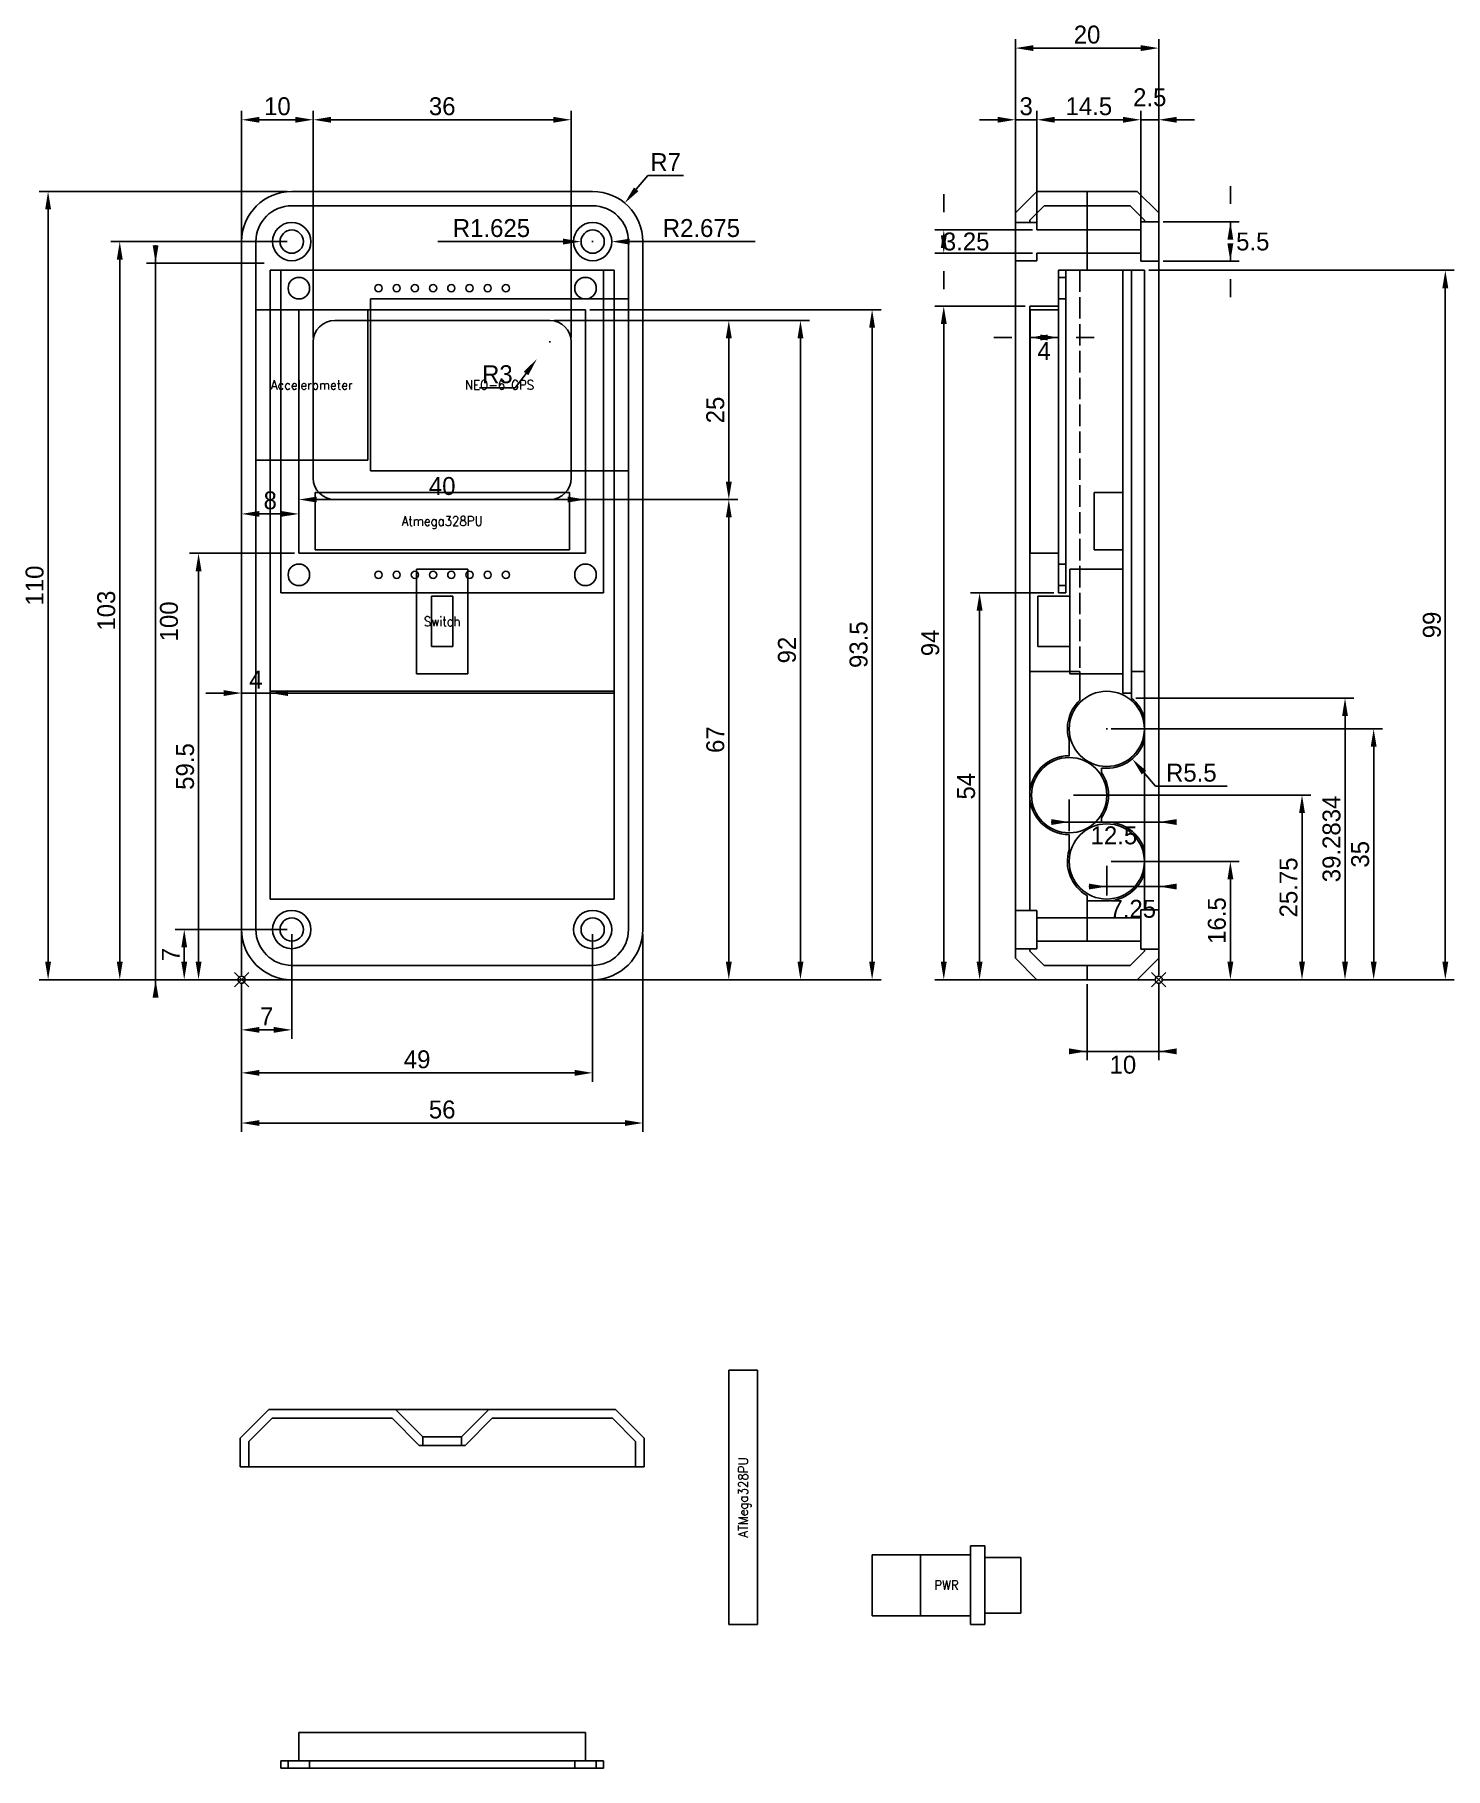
# Model space of a CAD drawing. Header units: millimetres. Extents: x -57 to 140, y -110 to 132.
import ezdxf
from ezdxf.enums import TextEntityAlignment as Align

# ---------------------------------------------------------------- set-up
doc = ezdxf.new("R2010")
doc.units = ezdxf.units.MM
doc.header["$PDMODE"] = 35
doc.linetypes.add('ACAD_ISO02W100', pattern=[15, 12, -3])
doc.layers.get('0').update_dxf_attribs({"color": 136, "lineweight": 25, "true_color": 0x008080})
for name, color, linetype, true_color in [('battery_case ... batteries', 5, 'Continuous', 0x0000ff), ('case_base', 3, 'Continuous', 0x00ff00), ('case_base ... case_base_dims', 96, 'Continuous', 0x008000), ('case_base ... case_base_hidden', 96, 'ACAD_ISO02W100', 0x008000), ('case_top', 3, 'Continuous', 0x00ff00), ('case_top ... case_top_dims', 96, 'Continuous', 0x008000), ('case_top ... case_top_hidden', 96, 'Continuous', 0x008000), ('ICs ... Accelerometer', 1, 'Continuous', 0xff0000), ('ICs ... GPS_card', 1, 'Continuous', 0xff0000), ('ICs ... Processor', 1, 'Continuous', 0xff0000), ('LCD', 4, 'Continuous', 0x00ffff), ('PCB', 30, 'Continuous', 0xff7f00), ('sockets ... Power_socket', 178, 'Continuous', 0x000000), ('Switches', 1, 'Continuous', 0xff0000)]:
    doc.layers.add(name, color=color, linetype=linetype, true_color=true_color)
doc.styles.add('QCADDimTextStyle', font='txt')
doc.styles.add('textstyle11', font='Standard')
doc.styles.add('textstyle12', font='Standard')
doc.styles.add('textstyle13', font='Standard')
doc.styles.add('textstyle14', font='Standard')
doc.styles.add('textstyle15', font='Standard')
doc.styles.add('textstyle19', font='Standard')
doc.dimstyles.new('QCADDimStyle', dxfattribs={"dimtxt": 2.5, "dimasz": 2.5, "dimexe": 1.25, "dimexo": 0.625, "dimtad": 1, "dimtoh": 1, "dimdec": 4, "dimzin": 0, "dimdsep": 46, "dimtxsty": 'QCADDimTextStyle', "dimcen": 0.09, "dimadec": 0, "dimazin": 0, "dimtfac": 1, "dimtdec": 4, "dimtofl": 0, "dimtmove": 0, "dimatfit": 3, "dimfxl": 1, "dimtolj": 1, "dimtzin": 0, "dimarcsym": 0})

# ---------------------------------------------------------------- blocks, each defined once
blk = doc.blocks.new('LCD_end')
at = {"layer": 'LCD'}
for p, q in [((-20, 3.95), (20, 3.95)), ((-20, 3.95), (-20, 0)), ((20, 3.95), (20, 0)), ((-22.5, 0), (22.5, 0)), ((-22.5, 0), (-22.5, -1.05)), ((22.5, 0), (22.5, -1.05)), ((-22.5, -1.05), (22.5, -1.05))]:
    blk.add_line(p, q, dxfattribs=at)
at = {"layer": 'LCD', "linetype": 'ACAD_ISO02W100'}
for p, q in [((-21.5, 0), (-21.5, -1.05)), ((-18.51, 0), (-18.51, -1.05)), ((18.5, 0), (18.5, -1.05)), ((21.49, 0), (21.49, -1.05))]:
    blk.add_line(p, q, dxfattribs=at)
blk = doc.blocks.new('LCD_top')
at = {"layer": 'LCD'}
for p, q in [((45, 45), (0, 45)), ((0, 45), (0, 0)), ((45, 0), (45, 45)), ((42.5, 39.5), (2.5, 39.5)), ((2.5, 39.5), (2.5, 5.5)), ((42.5, 5.5), (42.5, 39.5)), ((37.5, 38), (7.5, 38)), ((4.5, 35), (4.5, 16)), ((40.5, 16), (40.5, 35)), ((7.5, 13), (37.5, 13)), ((2.5, 5.5), (42.5, 5.5)), ((0, 0), (45, 0))]:
    blk.add_line(p, q, dxfattribs=at)
for centre, radius in [((2.5, 42.5), 1.5), ((42.5, 42.5), 1.5), ((13.61, 42.5), 0.5), ((16.15, 42.5), 0.5), ((18.69, 42.5), 0.5), ((21.23, 42.5), 0.5), ((23.77, 42.5), 0.5), ((26.31, 42.5), 0.5), ((28.85, 42.5), 0.5), ((31.39, 42.5), 0.5), ((2.5, 2.5), 1.5), ((13.61, 2.5), 0.5), ((16.15, 2.5), 0.5), ((18.69, 2.5), 0.5), ((21.23, 2.5), 0.5), ((23.77, 2.5), 0.5), ((26.31, 2.5), 0.5), ((28.85, 2.5), 0.5), ((31.39, 2.5), 0.5), ((42.5, 2.5), 1.5)]:
    blk.add_circle(centre, radius, dxfattribs=at)
for centre, start, end in [((7.5, 35), 90, 180), ((37.5, 35), 0, 90), ((7.5, 16), 180, 270), ((37.5, 16), 270, 0)]:
    blk.add_arc(centre, 3, start, end, dxfattribs=at)
blk = doc.blocks.new('LCD_side')
at = {"layer": 'LCD'}
for p, q in [((-1.05, 45), (-1.05, 0)), ((-1.05, 45), (0, 45)), ((0, 45), (0, 0)), ((-5, 39.5), (-1.05, 39.5)), ((-5, 39.5), (-5, 5.5)), ((-5, 5.5), (-1.05, 5.5)), ((-1.05, 0), (0, 0))]:
    blk.add_line(p, q, dxfattribs=at)
at = {"layer": 'LCD', "linetype": 'ACAD_ISO02W100'}
for p, q in [((-1.05, 44), (0, 44)), ((-1.05, 41.02), (0, 41.02)), ((-1.05, 4), (0, 4)), ((-1.05, 1.02), (0, 1.02))]:
    blk.add_line(p, q, dxfattribs=at)

msp = doc.modelspace()

# ---------------------------------------------------------------- linework, layer by layer
for p in [(-28, 0), (100, 0)]:
    msp.add_point(p)
at = {"layer": 'battery_case ... batteries'}
for p, q in [((24, 40.25), (-24, 40.25)), ((-24, 40.25), (-24, 11.25)), ((24, 40.25), (24, 11.25)), ((-24, 11.25), (24, 11.25))]:
    msp.add_line(p, q, dxfattribs=at)
for centre in [(92.75, 35), (87.5, 25.75), (92.75, 16.5)]:
    msp.add_circle(centre, 5.25, dxfattribs=at)
at = {"layer": 'case_base'}
for p, q in [((90, 110), (97, 110)), ((90, 108), (90, 110)), ((100, 107), (97, 110)), ((100, 3), (100, 107)), ((90, 104.625), (90, 101.375)), ((90, 99), (98, 99)), ((98, 9.75), (98, 99)), ((96.2, 43), (96.2, 39.2834)), ((96.2, 43), (98, 43)), ((92.75, 29.5), (92, 29.5)), ((92, 29.5), (92, 28.91228)), ((92, 22.58772), (92, 22)), ((92, 22), (92.75, 22)), ((92.75, 11), (90, 11)), ((90, 11), (90, 8.625)), ((96, 2), (98, 4)), ((97, 0), (100, 3)), ((98, 4), (98, 4.25)), ((90, 2), (96, 2)), ((90, 0), (90, 2)), ((90, 0), (97, 0))]:
    msp.add_line(p, q, dxfattribs=at)
for centre, start, end in [((92.75, 35), 17.3414428, 51.1508053), ((92.75, 35), 270, 342.6585572), ((87.5, 25.75), 324.9031988, 35.0968012), ((92.75, 16.5), 17.3414428, 90), ((92.75, 16.5), 270, 342.6585572)]:
    msp.add_arc(centre, 5.5, start, end, dxfattribs=at)
at = {"layer": 'case_base ... case_base_hidden'}
for p, q in [((90, 108), (96, 108)), ((98, 106), (96, 108)), ((97.5, 104.625), (90, 104.625)), ((100, 105.75), (97.5, 105.75)), ((97.5, 105.75), (97.5, 100.25)), ((98, 106), (98, 105.75)), ((90, 101.375), (97.5, 101.375)), ((97.5, 100.25), (100, 100.25)), ((100, 9.75), (97.5, 9.75)), ((97.5, 9.75), (97.5, 4.25)), ((97.5, 8.625), (90, 8.625)), ((90, 8.625), (90, 5.375)), ((90, 5.375), (97.5, 5.375)), ((97.5, 4.25), (100, 4.25))]:
    msp.add_line(p, q, dxfattribs=at)
at = {"layer": 'case_top'}
for p, q in [((-21, 110), (21, 110)), ((80, 107), (83, 110)), ((90, 110), (83, 110)), ((90, 110), (90, 108)), ((-21, 108), (21, 108)), ((80, 3), (80, 107)), ((90, 104.625), (90, 108)), ((-28, 7), (-28, 103)), ((-26, 7), (-26, 103)), ((26, 7), (26, 103)), ((28, 7), (28, 103)), ((90, 99), (90, 101.375)), ((86, 94), (86, 99)), ((86, 99), (90, 99)), ((82, 9.675), (82, 94)), ((82, 94), (86, 94)), ((82, 43), (89, 43)), ((89, 43), (89, 39.02337)), ((87.5, 33.36064), (87.5, 31.25)), ((87.5, 20.25), (87.5, 18.13936)), ((90, 11.73686), (90, 11)), ((80, 3), (83, 0)), ((82, 4), (82, 4.325)), ((84, 2), (82, 4)), ((-21, 2), (21, 2)), ((-21, 0), (21, 0)), ((90, 0), (83, 0)), ((90, 2), (84, 2)), ((90, 2), (90, 0)), ((-28.2, -64), (-24.2, -60)), ((-24.2, -60), (-6.5, -60)), ((-6.5, -60), (-2.7, -63.8)), ((-6.5, -60), (6.5, -60)), ((6.5, -60), (2.7, -63.8)), ((24.2, -60), (6.5, -60)), ((28.2, -64), (24.2, -60)), ((-27, -64.45), (-23.75, -61.2)), ((-23.75, -61.2), (-6.99706, -61.2)), ((-6.99706, -61.2), (-3.19706, -65)), ((6.99706, -61.2), (3.19706, -65)), ((6.99706, -61.2), (23.75, -61.2)), ((23.75, -61.2), (27, -64.45)), ((-28.2, -68), (-28.2, -64)), ((-27, -68), (-27, -64.45)), ((-3.19706, -65), (3.19706, -65)), ((-2.7, -63.8), (2.7, -63.8)), ((-2.7, -63.8), (-2.7, -65)), ((2.7, -63.8), (2.7, -65)), ((27, -68), (27, -64.45)), ((28.2, -68), (28.2, -64)), ((-28.2, -68), (28.2, -68))]:
    msp.add_line(p, q, dxfattribs=at)
for centre, radius in [((-21, 103), 2.675), ((-21, 103), 1.625), ((21, 103), 2.675), ((21, 103), 1.625), ((-21, 7), 2.675), ((-21, 7), 1.625), ((21, 7), 2.675), ((21, 7), 1.625)]:
    msp.add_circle(centre, radius, dxfattribs=at)
for centre, radius, start, end in [((-21, 103), 7, 90, 180), ((21, 103), 7, 0, 90), ((-21, 103), 5, 90, 180), ((21, 103), 5, 0, 90), ((92.75, 35), 5.5, 132.9858861, 197.3414428), ((87.5, 25.75), 5.5, 90, 180), ((87.5, 25.75), 5.5, 180, 270), ((92.75, 16.5), 5.5, 162.6585572, 240), ((-21, 7), 7, 180, 270), ((-21, 7), 5, 180, 270), ((21, 7), 7, 270, 0), ((21, 7), 5, 270, 0)]:
    msp.add_arc(centre, radius, start, end, dxfattribs=at)
at = {"layer": 'case_top ... case_top_hidden'}
for p, q in [((82, 106), (84, 108)), ((90, 108), (84, 108)), ((80, 105.675), (83, 105.675)), ((82, 106), (82, 105.675)), ((83, 105.675), (83, 104.625)), ((83, 104.625), (90, 104.625)), ((80, 100.325), (83, 100.325)), ((83, 101.375), (90, 101.375)), ((83, 100.325), (83, 101.375)), ((80, 9.675), (83, 9.675)), ((83, 9.675), (83, 4.325)), ((83, 8.625), (90, 8.625)), ((90, 5.375), (90, 8.625)), ((83, 5.375), (90, 5.375)), ((83, 4.325), (80, 4.325))]:
    msp.add_line(p, q, dxfattribs=at)
at = {"layer": 'ICs ... Accelerometer'}
for p, q in [((-10.4, 93.5), (-26, 93.5)), ((-26, 93.5), (-26, 72.5)), ((-10.4, 72.5), (-10.4, 93.5)), ((-26, 72.5), (-10.4, 72.5))]:
    msp.add_line(p, q, dxfattribs=at)
at = {"layer": 'ICs ... GPS_card'}
for p, q in [((26, 95), (-10, 95)), ((-10, 95), (-10, 71)), ((26, 71), (26, 95)), ((-10, 71), (26, 71))]:
    msp.add_line(p, q, dxfattribs=at)
at = {"layer": 'ICs ... Processor'}
for p, q in [((-17.75, 68), (-17.75, 60)), ((-17.75, 68), (17.75, 68)), ((17.75, 60), (17.75, 68)), ((91, 68), (91, 60)), ((91, 68), (95, 68)), ((95, 68), (95, 60)), ((-17.75, 60), (17.75, 60)), ((91, 60), (95, 60)), ((44, -54.5), (40, -54.5)), ((40, -54.5), (40, -90)), ((44, -54.5), (44, -90)), ((40, -90), (44, -90))]:
    msp.add_line(p, q, dxfattribs=at)
at = {"layer": 'PCB'}
for p, q in [((-24, 99), (24, 99)), ((-24, 99), (-24, 40)), ((24, 99), (24, 40)), ((95, 99), (95, 40)), ((95, 99), (96.2, 99)), ((96.2, 99), (96.2, 40)), ((-24, 40), (24, 40)), ((95, 40), (96.2, 40))]:
    msp.add_line(p, q, dxfattribs=at)
at = {"layer": 'PCB', "linetype": 'ACAD_ISO02W100', "ltscale": 0.25}
msp.add_line((89, 99), (89, 40), dxfattribs=at)
at = {"layer": 'sockets ... Power_socket'}
for p, q in [((75.75, -79), (73.75, -79)), ((73.75, -90), (73.75, -79)), ((75.75, -90), (75.75, -79)), ((60, -80.25), (60, -88.75)), ((73.75, -80.25), (60, -80.25)), ((66.75, -88.75), (66.75, -80.25)), ((80.75, -80.625), (75.75, -80.625)), ((80.75, -88.375), (80.75, -80.625)), ((60, -88.75), (73.75, -88.75)), ((75.75, -88.375), (80.75, -88.375)), ((73.75, -90), (75.75, -90))]:
    msp.add_line(p, q, dxfattribs=at)
at = {"layer": 'Switches'}
for p, q in [((3.575, 57.3), (-3.575, 57.3)), ((-3.575, 57.3), (-3.575, 42.7)), ((3.575, 42.7), (3.575, 57.3)), ((87.6, 57.3), (87.6, 42.7)), ((95, 57.3), (87.6, 57.3)), ((95, 57.3), (95, 42.7)), ((1.5, 53.5), (-1.5, 53.5)), ((-1.5, 53.5), (-1.5, 46.5)), ((1.5, 46.5), (1.5, 53.5)), ((83.15, 53.5), (83.15, 46.5)), ((87.6, 53.5), (83.15, 53.5)), ((-1.5, 46.5), (1.5, 46.5)), ((87.6, 46.5), (83.15, 46.5)), ((-3.575, 42.7), (3.575, 42.7)), ((95, 42.7), (87.6, 42.7))]:
    msp.add_line(p, q, dxfattribs=at)

# ---------------------------------------------------------------- block references
at = {"layer": 'LCD'}
for name, p in [('LCD_top', (-22.5, 54)), ('LCD_side', (87.05, 54)), ('LCD_end', (0, -109))]:
    msp.add_blockref(name, p, dxfattribs=at)

# ---------------------------------------------------------------- texts
at = {"layer": 'ICs ... Accelerometer', "style": 'textstyle14'}
msp.add_text('Accelerometer', height=1.3227, dxfattribs=at).set_placement((-18.2, 83), align=Align.MIDDLE_CENTER)
at = {"layer": 'ICs ... GPS_card', "style": 'textstyle12'}
msp.add_text('NEO-6 GPS', height=1.3227, dxfattribs=at).set_placement((8, 83), align=Align.MIDDLE_CENTER)
at = {"layer": 'ICs ... Processor', "style": 'textstyle11'}
msp.add_text('Atmega328PU', height=1.3227, dxfattribs=at).set_placement((0, 64), align=Align.MIDDLE_CENTER)
at = {"layer": 'ICs ... Processor', "style": 'textstyle15'}
msp.add_text('ATMega328PU', height=1.3227, rotation=90, dxfattribs=at).set_placement((42, -72.25), align=Align.MIDDLE_CENTER)
at = {"layer": 'sockets ... Power_socket', "style": 'textstyle19'}
msp.add_text('PWR', height=1.3227, dxfattribs=at).set_placement((70.375, -84.5), align=Align.MIDDLE_CENTER)
at = {"layer": 'Switches', "style": 'textstyle13'}
msp.add_text('Switch', height=1.3227, dxfattribs=at).set_placement((0, 50), align=Align.MIDDLE_CENTER)

# ---------------------------------------------------------------- dimensions: what is measured, and where the dimension line sits
at = {"layer": 'case_base ... case_base_dims'}
for base, p1, p2 in [((80, 130), (80, 105.675), (100, 105.75)), ((80, 120), (80, 105.675), (83, 105.675)), ((83, 120), (83, 104.625), (97.5, 104.625)), ((97.5, 120), (97.5, 105.75), (100, 105.75)), ((-28, 40), (-28, 0), (-24, 40)), ((100, 22), (100, 0), (87.5, 25.75)), ((100, 13), (100, 0), (92.75, 16.5)), ((100, -10), (100, 0), (90, 0))]:
    msp.add_linear_dim(base=base, p1=p1, p2=p2, dimstyle='QCADDimStyle', override={"dimtxt": 2.5, "dimasz": 2.5, "dimexe": 1.25, "dimexo": 0.625, "dimgap": 0.625, "dimzin": 8, "dimclrd": 0, "dimclre": 0, "dimclrt": 0, "dimazin": 2, "dimtmove": 2}, dxfattribs=at).render()
for center, mpoint in [((21, 103), (25.48129, 108.37755)), ((21, 103), (19.375, 103)), ((21, 103), (23.675, 103)), ((92.75, 35), (96.31207, 30.80933))]:
    msp.add_radius_dim(center=center, mpoint=mpoint, dimstyle='QCADDimStyle', override={"dimtxt": 2.5, "dimasz": 2.5, "dimexe": 1.25, "dimexo": 0.625, "dimgap": 0.625, "dimzin": 8, "dimclrd": 0, "dimclre": 0, "dimclrt": 0, "dimazin": 2, "dimtmove": 2}, dxfattribs=at).render()
for base, p1, p2 in [((70, 104.625), (83, 104.625), (83, 101.375)), ((110, 105.75), (100, 105.75), (100, 100.25)), ((-40, 100), (-24.2, 100), (-24.2, 0)), ((140, 0), (100, 0), (98, 99)), ((126, 0), (100, 0), (96.2, 39.2834)), ((130, 0), (100, 0), (92.75, 35)), ((120, 0), (100, 0), (87.5, 25.75)), ((110, 0), (100, 0), (92.75, 16.5))]:
    msp.add_linear_dim(base=base, p1=p1, p2=p2, angle=90, dimstyle='QCADDimStyle', override={"dimtxt": 2.5, "dimasz": 2.5, "dimexe": 1.25, "dimexo": 0.625, "dimgap": 0.625, "dimzin": 8, "dimclrd": 0, "dimclre": 0, "dimclrt": 0, "dimazin": 2, "dimtmove": 2}, dxfattribs=at).render()
at = {"layer": 'case_top ... case_top_dims'}
for base, p1, p2 in [((-28, 120), (-28, 0), (-18, 89)), ((-18, 120), (-18, 89), (18, 89)), ((-28, 65), (-28, 0), (-20, 93.5)), ((86, 89.61625), (86, 94), (82, 94)), ((-20, 67), (-20, 59.5), (20, 59.5)), ((-28, -20), (-28, 0), (28, 7)), ((-28, -7), (-28, 0), (-21, 7)), ((-28, -13), (-28, 0), (21, 7))]:
    msp.add_linear_dim(base=base, p1=p1, p2=p2, dimstyle='QCADDimStyle', override={"dimtxt": 2.5, "dimasz": 2.5, "dimexe": 1.25, "dimexo": 0.625, "dimgap": 0.625, "dimzin": 8, "dimclrd": 0, "dimclre": 0, "dimclrt": 0, "dimazin": 2, "dimtmove": 2}, dxfattribs=at).render()
for base, p1, p2 in [((-55, 0), (-28, 0), (-21, 110)), ((-45, 0), (-28, 0), (-21, 103)), ((60, 0), (-28, 0), (20, 93.5)), ((50, 0), (-28, 0), (15, 92)), ((40, 67), (15.625, 67), (15, 92)), ((70, 0), (100, 0), (82, 94)), ((40, 0), (-28, 0), (15, 67)), ((-34, 0), (-28, 0), (-20, 59.5)), ((75, 0), (100, 0), (86, 54)), ((-36, 0), (-28, 0), (-21, 7))]:
    msp.add_linear_dim(base=base, p1=p1, p2=p2, angle=90, dimstyle='QCADDimStyle', override={"dimtxt": 2.5, "dimasz": 2.5, "dimexe": 1.25, "dimexo": 0.625, "dimgap": 0.625, "dimzin": 8, "dimclrd": 0, "dimclre": 0, "dimclrt": 0, "dimazin": 2, "dimtmove": 2}, dxfattribs=at).render()
msp.add_radius_dim(center=(15, 89), mpoint=(13.2, 86.6), dimstyle='QCADDimStyle', override={"dimtxt": 2.5, "dimasz": 2.5, "dimexe": 1.25, "dimexo": 0.625, "dimgap": 0.625, "dimzin": 8, "dimclrd": 0, "dimclre": 0, "dimclrt": 0, "dimazin": 2, "dimtmove": 2}, dxfattribs=at).render()

doc.saveas('drawing.dxf')
